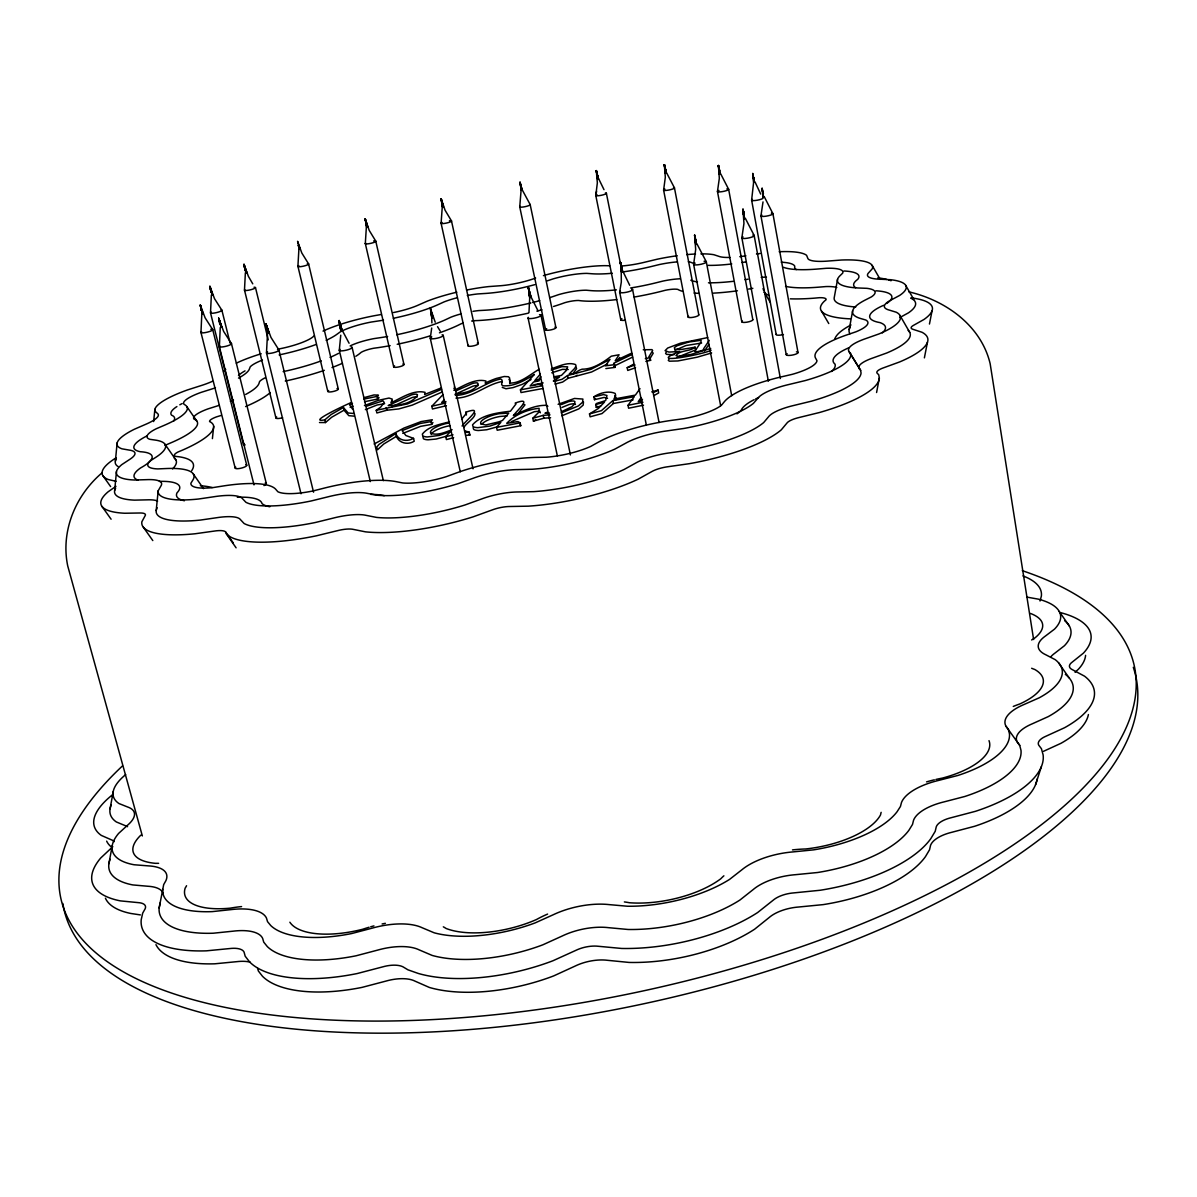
<?xml version="1.0" encoding="UTF-8"?>
<svg xmlns="http://www.w3.org/2000/svg" width="1197" height="1197" viewBox="0 0 1197 1197"><rect width="100%" height="100%" fill="white"/><g stroke="black" fill="none" stroke-linecap="round" stroke-linejoin="round"><path stroke-width="1.5" d="M719.023 169.735L719.322 174.014L718.424 165.5L719.547 170.498L718.424 165.5L719.322 178.323L717.467 191.505L741.811 321.828M743.696 214.068L744.115 218.812L742.993 209.4L744.265 218.812L742.993 209.4L744.235 218.587L742.993 209.4L744.265 214.966L742.993 209.4L743.95 223.45L741.871 237.784M753.631 182.124L751.626 200.123L776.195 334.487M454.441 388.008L454.456 386.676M473.144 427.688L473.653 429.379A16.893 4.294 -12.4 0 0 478.501 430.516L486.73 429.753L497.787 426.716M340.756 335.205L339.29 350.272L370.307 481.583M763.013 201.904L760.948 215.849L786.22 354.566M115.391 461.054L117.126 442.92M114.658 490.501L116.468 471.573M422.99 436.92L423.364 438.626A16.848 4.279 -12.7 0 0 428.047 439.808L436.172 439.045L447.259 436.007M153.65 421.553L154.862 409.344M779.172 251.729A62.887 13.496 -10.9 0 1 806.613 255.35L807.721 258.103A34.414 7.362 -10.5 0 0 829.012 260.976L841.491 260.018A65.506 14.544 -10.6 0 1 872.254 268.801L868.887 272.527A36.344 8.125 -10.1 0 0 879.975 279.215L890.538 279.709A68.558 15.86 -10.4 0 1 899.59 295.464L891.436 299.819A38.484 9.097 -9.9 0 0 889.281 310.098L896.284 312.237A71.655 17.371 -10.4 0 1 878.778 334.008L866.179 338.452A40.518 10.16 -10 0 0 848.957 351.424L860.643 370.382L861.047 372.97A81.246 21.187 -10.6 0 1 811.371 401.19L794.464 405.304A34.683 9.441 -10.4 0 0 768.414 416.945L763.701 422.541A83.371 22.534 -11.1 0 1 687.736 450.311L670.021 452.825A35.506 10.04 -11.3 0 0 635.383 463.239L624.191 469.433A84.359 23.207 -12 0 1 533.697 491.653L518.346 491.952A35.686 10.175 -12.5 0 0 481.029 499.179L465.199 504.91A84.074 23.012 -12.8 0 1 376.486 517.403L366.267 515.383A35.222 9.815 -13.5 0 0 332.99 518.166L315.469 522.476A82.563 22.01 -13.5 0 1 244.068 523.478L240.402 519.573A34.159 9.097 -14.3 0 0 216.507 517.747L200.348 520.082A80.034 20.484 -14 0 1 156.194 510.521L158.184 490.785L160.787 486.206A39.651 9.681 -14.5 0 0 146.303 479.668L134.648 480.012A70.309 16.698 -14.1 0 1 121.78 464.631L129.201 459.738A37.526 8.648 -14.5 0 0 129.216 450.087L122.004 448.83A67.182 15.247 -14 0 1 134.333 429.259L144.972 424.636A35.461 7.766 -14.2 0 0 157.45 413.459L154.862 410.99A64.294 14.05 -13.7 0 1 187.525 389.923L199.839 385.988A33.681 7.092 -13.7 0 0 212.542 381.259M212.408 438.626L213.694 426.297M431.698 328.023L430.262 338.302L460.276 471.768M528.969 312.701L529.717 297.634L528.431 287.804L530.735 297.275L528.431 287.804L529.987 297.469L528.431 287.804L531.064 297.26L528.431 287.804L529.747 297.574L529.523 292.592M620.839 319.943L595.792 195.5L597.348 182.857L596.315 170.602L597.662 178.742L596.315 170.602L597.976 178.682L596.315 170.602L598.276 178.607L597.288 174.567M763.342 289.958L763.417 288.806A13.661 3.052 -10.9 0 0 763.028 288.537M219.395 346.292L220.263 327.514M266.482 352.831L267.53 333.365M365.324 243.455L366.372 226.921M441.109 223.121L442.277 206.737M837.556 279.365L834.309 297.2A73.316 16.878 -10 0 0 855.75 306.986M110.079 808.768L113.206 791.711M519.767 206.662L521.084 190.293M108.897 863.725L112.204 845.8M596.6 191.251L595.837 195.246M849.197 329.489L852.668 310.741M876.578 392.526L879.331 378.043L878.733 374.796L877.027 373.06A16.234 4.234 -9.9 0 1 883.835 367.703L899.635 361.943A94.608 23.865 -10.3 0 0 921.974 332.257L913.191 329.384A15.426 3.786 -9.8 0 1 913.909 325.12L923.964 319.479A90.523 21.8 -10.3 0 0 911.141 297.873M1026.637 597.064L1038.472 599.173A82.653 29.775 -8.5 0 1 1054.482 629.158L1045.415 636.041A46.803 17.222 -7.4 0 0 1045.684 654.714L1055.2 659.652A87.172 33.217 -8.3 0 1 1039.25 697.791L1024.408 704.345A49.825 19.706 -7.4 0 0 1006.049 726.325L1019.724 745.387L1020.981 750.295A99.59 40.818 -8.7 0 1 964.767 796.499L944.104 801.87A42.972 18.539 -8.2 0 0 913.55 820.274L912.503 824.449L908.867 830.329A102.643 44.08 -9.9 0 1 817.581 872.508L795.377 874.693A44.124 20.035 -10.1 0 0 753.078 889.655L739.941 900.024A104.019 45.755 -11.6 0 1 628.096 929.485L608.6 927.675A44.379 20.394 -12.8 0 0 562.186 936.024L542.869 944.807A103.63 45.262 -13.6 0 1 432.177 955.43L419.145 949.864A43.735 19.481 -15.3 0 0 377.668 950.104L356.063 955.79A101.491 42.778 -15.1 0 1 267.32 946.588L263.729 942.129L262.652 938.418A42.194 17.671 -16.7 0 0 233.101 931.176L213.305 933.211A97.81 39.127 -16 0 1 159.141 908.014L163.69 884.583L165.859 880.753A48.553 18.598 -17.1 0 0 148.219 865.865L134.109 864.758A85.211 31.661 -16 0 1 118.638 833.396L127.57 825.212A45.411 16.234 -16.8 0 0 127.615 806.987L118.997 803.546A80.648 28.429 -15.7 0 1 125.7 774.579M929.456 324.043L932.074 310.696M924.383 357.873L927.451 342.252M159.141 908.014L160.233 902.807M509.892 383.713L510.206 380.646L509.069 379.419M1040.028 601.014L1041.36 596.136A103.316 36.344 -8.9 0 0 1022.941 575.922M615.737 399.963L616.26 398.227L614.914 395.623M1035.57 784.648L1041.375 766.664M156.194 510.521L157.106 507.723M666.28 352.157L665.607 353.399L666.549 354.357L674.046 354.791M618.221 360.282L619.612 357.469M669.063 359.19L668.3 360.372L669.377 361.195L677.906 360.955L697.028 357.23L711.631 352.965M704.524 350.945L708.908 344.407M709.252 340.367L704.001 348.192L703.372 349.494L704.33 349.943L697.103 351.783L694.664 351.529L700.888 342.297L701.113 340.307L688.799 341.998L677.113 345.753L674.39 347.564L674.764 349.285L681.033 349.524L695.113 347.19L695.637 349.943L676.993 357.409M640.664 401.878L642.505 399.259M641.008 397.673L638.24 401.594L641.622 400.905M640.006 388.651L635.353 395.115L613.941 399.065L615.677 395.369L615.168 393.424C608.645 390.461 599.517 392.975 593.877 396.85L594.46 399.693L604.171 397.434L607.552 398.332M643.537 405.17L628.605 408.222L628.021 405.319L634.275 396.656L612.819 400.606L601.418 410.661L589.493 413.908L590.106 416.81L602.016 413.563L613.403 403.479L633.063 399.858M518.54 413.04L524.974 404.825L523.358 404.212M537.603 380.691L540.939 376.786M540.356 374.077L534.79 380.571L539.817 379.434M550.605 417.738L543.842 418.217L533.428 421.135L532.815 418.262L539.039 411.963L539.099 408.312C527.473 409.389 514.68 414.731 506.78 423.349L517.867 421.568L520.156 422.825L520.785 425.713L497.204 430.247L496.575 427.374L500.84 422.391L489.782 426.102L477.872 427.658A16.893 4.279 -12.4 0 1 473.024 426.521L472.516 424.845C481.628 414.566 497.428 412.845 510.431 411.199L515.907 404.062L515.159 403.105C533.069 396.446 518.481 408.985 513.378 415.554C523.837 410.93 534.745 404.87 546.49 405.364L547.867 406.292M543.019 388.486L521.009 392.556L520.426 389.818L534.326 374.466C525.004 380.242 514.261 386.721 502.86 385.778L501.648 384.686L502.127 380.227L500.825 378.97C484.965 382.187 472.276 395.025 455.399 395.429M593.877 396.85L603.587 394.591L606.969 395.489L605.637 400.591L596.69 403.419L595.717 404.526L596.301 407.399L597.288 406.292M463.912 427.509C465.962 423.08 475.613 417.888 474.985 413.339M462.072 426.012C466.351 419.997 485.279 405.17 465.828 412.232L466.441 415.015M461.623 419.249L466.486 413.204L465.828 412.232M453.663 437.698L446.406 439.583L445.763 436.725L450.326 431.698L439.194 435.409L427.389 436.95A16.863 4.264 -12.7 0 1 422.721 435.798L422.346 434.092C428.721 426.117 440.107 424.351 449.503 421.838M594.46 399.693L595.463 398.586M573.019 373.464L576.595 368.646L576.131 367.27M444.102 399.918L441.693 402.461L445.942 401.534M446.436 405.708L432.446 408.985L431.833 406.247L442.995 394.591M319.494 422.526L325.449 422.556L331.719 417.214L344.018 410.182L343.389 407.519L331.075 414.551L324.806 419.863C305.19 423.454 349.464 403.15 351.424 402.461M402.791 433.404L420.686 426.327L431.698 424.396L432.925 422.526M396.402 436.366L383.743 444.012L377.444 449.848L376.771 447.005L379.12 444.326L395.743 433.553C396.776 442.516 407.085 445.778 414.222 441.214L413.563 438.371L405.858 435.513L402.147 430.606L420.057 423.529L431.055 421.598L432.297 419.743L421.045 421.598L403.958 428.062L374.122 443.997M607.537 363.933L591.557 372.013L568.141 378.267L562.605 382.067L555.049 384.042M605.847 368.586L615.093 367.389L614.54 364.651L605.278 365.848L610.051 359.384L591.004 369.289L567.573 375.529L562.021 379.314L554.465 381.289M1075.086 672.31L1078.392 669.228A101.117 37.93 -8.3 0 0 1085.589 655.328M364.516 401.728L377.668 399.035L379.045 397.778L378.192 397.15M363.903 399.095L377.055 396.387L378.432 395.145L373.988 394.935L364.097 397.628M101.76 473.084C75.351 495.618 60.568 531.468 67.72 565.912L142.338 835.94M695.113 347.19C689.726 351.873 680.629 349.674 675.916 355.509L678.594 356.347L691.013 354.417L710.704 348.462M674.928 350.287L685.956 345.544L701.637 343.03M314.153 335.893L312.267 337.434A32.364 6.628 -13.2 0 1 283.659 347.983L278.063 349.18M654.041 395.534L658.664 392.93L658.096 390.042L653.472 392.661M635.532 367.718L627.752 370.457L627.198 367.703L633.467 364.262M533.428 421.135L535.717 419.593M531.064 379.569L522.221 384.372L513.019 387.619L506.002 388.771L502.246 387.394M549.992 414.865L543.229 415.344L532.815 418.262M442.127 392.018L412.262 405.125L398.796 408.925L386.796 410.242L376.875 412.98L376.247 410.287L380.631 407.175L384.237 402.536L383.01 400.83L366.327 406.277M115.959 486.311L108.134 491.787A92.842 22.938 -14.1 0 0 124.712 513.244L139.316 513.004A15.89 4.04 -14.6 0 1 145.076 515.832L141.859 521.772A96.703 25.032 -14 0 0 195.051 533.772L214.039 531.109A16.623 4.474 -14.3 0 1 225.679 532.052L233.131 542.765M553.732 380.96L559.538 377.025L554.45 377.968M441.513 389.339L407.309 403.958L376.247 410.287M614.181 366.043L632.615 357.11M589.493 413.908L598.335 408.506L604.455 402.147L595.717 404.526M453.887 390.357C463.658 386.003 474.805 378.177 485.892 381.005L485.758 382.875A41.252 9.95 -12.2 0 1 496.306 378.447L504.251 376.501L508.486 376.741L509.623 377.953L509.713 383.1C520.067 383.354 529.194 375.304 537.662 370.157L539.054 369.26M511.194 421.718L534.371 411.663L539.712 411.14L540.356 412.785M546.73 412.307L544.949 413.234L549.498 413.055M454.965 394.382L472.98 386.182A4.264 1.017 -12.4 0 1 478.082 385.629M455.967 390.865L472.396 383.504A4.264 1.017 -12.4 0 1 477.498 382.935L478.276 384.222C473.817 391.344 464.241 393.02 456.461 393.873M392.212 406.576L412.277 397.479A4.279 1.017 -12.7 0 1 417.334 396.925M165.081 445.329L171.126 442.725A71.521 16.13 -14.2 0 0 195.455 419.773L193.974 419.01M558.101 404.317L574.5 398.451L582.894 399.065L582.58 402.252L578.271 405.992L561.318 412.875M899.74 317.594L908.448 312.836A74.917 17.835 -10.3 0 0 914.987 301.524L905.71 285.35M350.182 407.444L353.1 406.112M352.472 403.464L349.554 404.795L352.621 409.209M365.369 409.643L377.025 405.02L384.641 403.688M561.423 404.556L568.485 401.683A4.564 1.152 -11.9 0 1 574.006 401.1L574.904 401.608L574.59 403.898L571.957 406.726L561.842 411.484M562.021 407.399L569.084 404.526A4.549 1.152 -11.9 0 1 574.605 403.943L575.488 404.451M364.427 405.588L378.327 400.352L389.01 398.047L392.272 399.14L390.985 402.776C401.369 398.092 413.279 389.474 425.085 392.347L424.621 394.486L440.78 388.112M632.076 354.402L613.612 363.319L614.54 364.651M551.428 368.721C558.969 366.372 567.573 361.674 575.562 364.561L576.026 365.938L574.71 368.362L569.263 373.958C577.104 374.137 575.263 371.205 582.146 369.185C592.889 369.275 603.079 362.541 611.278 356.197L619.073 354.761L615.198 360.761L631.597 353.145M551.218 370.082L561.947 366.656L567.662 366.836L566.256 370.546L561.453 375.409L554.241 376.756M551.787 372.791L562.515 369.349L568.231 369.529M452.107 429.708C445.434 431.982 437.668 436.067 430.696 433.164A24.733 6.239 -12.6 0 1 432.566 429.259A21.157 5.342 -12.6 0 1 439.733 425.519A14.873 3.741 -12.6 0 1 449.354 422.87M1043.515 751.312L1060.946 743.322A106.638 42.269 -8.2 0 0 1088.402 714.534M627.198 367.703L634.979 364.95M546.67 281.041L553.373 278.811A32.409 6.703 -11.8 0 1 586.844 273.38L591.752 273.739A58.818 11.925 -11.5 0 0 612.355 273.26M535.643 278.063L532.68 279.096A31.436 6.314 -12.1 0 1 499.059 285.829L488.63 286.592A59.611 12.314 -12.3 0 0 466.576 290.063M413.563 438.371C407.219 441.902 398.736 441.005 395.743 433.553M711.093 350.197C705.602 353.953 643.238 365.998 679.627 351.484L668.884 352.083L665.068 350.676L667.672 348.043L680.614 343.135L707.651 337.599M596.301 407.399L600.714 406.007M221.25 415.419L216.537 416.855A13.96 3.172 -13.7 0 0 209.61 421.568L211.046 422.376A86.438 19.721 -14.3 0 1 182.094 450.296L177.934 452.032A14.588 3.441 -14 0 0 175.54 456.386L178.592 456.715A91.481 21.95 -14.6 0 1 191.685 470.675M651.752 391.883L658.096 390.042M561.917 415.748L578.869 408.865L583.178 405.095L583.493 401.908M520.426 389.818L542.436 385.733L542.181 384.776L538.68 384.297L530.136 385.988L533.563 382.008L539.189 380.811M534.146 384.731L543.154 382.905M445.763 436.725L453.02 434.825M496.575 427.374L520.156 422.825M431.833 406.247L445.823 402.985M645.318 358.666L650.076 357.574L650.614 360.312L645.871 361.419M279.155 354.911L283.988 353.863A59.745 12.239 -13.2 0 0 315.948 344.527M283.165 371.609L287.819 370.606A65.296 13.765 -13.2 0 0 321.26 360.866M285.305 381.035L289.569 380.122A78.897 16.833 -13.3 0 0 324.312 370.337M576.356 375.484L577.373 375.274M628.021 405.319L642.954 402.267M553.328 381.02L556.725 380.392M748.454 289.105L752.838 288.312M381.334 314.482L374.466 315.694A60.329 12.569 -12.8 0 0 323.025 331.09M756.474 254.018L760.08 253.48M455.997 398.137C472.875 397.748 485.563 384.895 501.408 381.648L502.321 382.052M643.253 349.778L652.036 349.629L652.634 350.541L648.804 356.901L650.076 357.574M353.519 413.459L348.177 412.995L343.389 407.519M354.147 416.152L348.821 415.673L344.018 410.182M465.648 432.461L469.254 432.192L469.897 435.065L466.291 435.319M465.064 430.95L469.254 432.192M507.393 415.793L499.807 416.496A14.903 3.786 -12.3 0 0 490.201 419.145A21.187 5.387 -12.3 0 0 483.184 422.87A24.778 6.299 -12.3 0 0 481.957 424.097M609.632 265.749L604.709 265.659A59.82 12.389 -11.8 0 0 543.423 275.624M116.079 481.284L108.538 479.608A88.713 20.962 -14 0 1 116.259 457.748M140.393 914.912L130.967 913.491A104.244 40.309 -16.2 0 1 105.426 898.214M650.614 360.312L649.358 359.639L653.173 353.265L652.574 352.352M615.093 367.389L613.926 366.656M908.867 291.859C945.48 300.297 981.106 325.539 990.158 363.708L1033.624 639.527M480.955 423.903L485.728 424.965L499.059 421.808L502.501 420.431L508.755 413.145L499.194 413.668A14.903 3.771 -12.3 0 0 489.588 416.317A21.202 5.357 -12.3 0 0 482.571 420.027A24.778 6.269 -12.3 0 0 480.955 423.903M485.024 382.935L486.476 383.698M693.153 263.22L690.31 262.113A33.007 6.928 -11.4 0 0 688.29 261.829M453.977 388.591L455.055 389.354M225.679 532.052L226.502 534.071L229.989 536.69A99.77 26.903 -13.6 0 0 316.487 535.792L337.15 530.75A17.147 4.833 -13.6 0 1 353.429 529.418L365.474 531.842A101.595 28.144 -12.8 0 0 473.234 516.805L491.907 510.042A17.371 5.012 -12.5 0 1 510.191 506.496L528.311 506.166A101.925 28.384 -12 0 0 638.255 479.129L651.437 471.783A17.282 4.938 -11.3 0 1 668.375 466.665L689.277 463.688A100.743 27.561 -11.1 0 0 781.342 429.783L786.878 423.14A16.893 4.653 -10.4 0 1 799.581 417.394L819.466 412.516A98.184 25.915 -10.6 0 0 879.331 378.043M391.853 400.935L392.885 401.803M519.842 424.83L520.785 425.713M469.044 434.182L469.897 435.065M848.957 351.424L860.643 370.382M1006.049 726.325L1008.368 729.437L1009.445 733.791A91.152 36.748 -8.8 0 1 957.839 775.476L938.643 780.414A52.219 22.159 -8.3 0 0 901.491 802.499L900.443 806.494L897.107 811.701A93.95 39.681 -9.9 0 1 813.631 849.855L793.042 851.905A53.626 23.955 -10.2 0 0 741.736 869.905L729.542 879.421A95.221 41.192 -11.7 0 1 627.437 906.234L609.363 904.633A53.94 24.389 -12.8 0 0 553.149 914.792L535.209 922.872A94.862 40.743 -13.6 0 1 434.197 932.807L422.137 927.735A53.147 23.297 -15.2 0 0 371.878 928.229L351.843 933.51A92.887 38.513 -15.1 0 1 270.791 925.595L267.544 921.66L266.482 918.129A51.276 21.127 -16.6 0 0 230.647 909.66L212.258 911.62A89.506 35.222 -15.9 0 1 162.717 889.206M1019.724 745.387L1017.315 742.14A41.012 16.489 -7.3 0 1 1032.323 723.781L1048.228 716.629A95.266 36.898 -8.3 0 0 1065.33 674.315M308.542 263.819L301.809 252.986L297.589 241.3L299.624 249.425L298.577 245.355M101.969 506.436L111.097 519.214M143.401 527.308L152.812 540.58M103.151 476.077L110.618 486.581M1058.597 662.809L1069.086 677.831M226.502 534.071L236.093 547.822M193.301 473.952L203.49 488.63M165.096 444.386L175.794 459.768M1059.24 611.487L1069.415 626.151M186.852 406.606L196.936 421.269M772.798 213.455L764.449 197.056M252.762 283.839L248.407 276.372L244.008 264.432L245.026 269.49L244.008 264.432L244.966 269.475L244.861 268.607M349.09 343.24L342.043 329.953L339.05 320.601L340.921 330.058L339.05 320.601L341.669 329.893L339.05 320.601L340.756 330.118L339.05 320.601L340.621 326.347M437.548 326.676L440.212 331.06M538.007 310.786L531.229 297.305M770.255 302.332L764.12 291.978A83.895 18.688 -10.4 0 0 768.863 295.36M821.486 311.1L828.773 323.549M872.164 265.435L880.199 279.38M900.009 315.514L909.735 332.377M603.991 189.65L598.53 178.458M629.712 285.29L623.098 271.749M760.693 194.064L754.993 181.869M221.086 327.155L218.722 318.312L221.415 327.11L218.722 318.312L219.844 323.863L218.722 318.312L223.644 331.419L231.455 343.584L266.333 483.573M201.231 309.544L202.652 313.689L200.318 305.13L202.652 313.689L200.318 305.13L201.44 310.487L200.318 305.13L205.121 317.833L212.722 329.654L246.747 465.274M212.677 294.761L209.924 286.427L212.363 294.686L209.924 286.427L210.956 291.619L209.924 286.427L211.061 291.604L209.924 286.427L214.547 298.741L221.894 310.247L229.974 342.656M266.931 328.606L267.081 329.639L265.988 323.938L268.502 333.02L265.988 323.938L267.111 329.564L265.988 323.938L270.971 337.419L278.901 349.898L313.554 492.206M367.599 226.667L365.175 218.886L367.599 226.637L365.175 218.886L366.626 226.966L365.175 218.886L369.23 230.408L375.768 241.121L403.958 364.382M435.229 322.188L430.322 308.123L432.222 317.669L431.429 312.911L432.97 317.549L431.533 312.896L431.788 317.848L430.322 308.123M441.858 202.727L441.947 203.55L441.154 198.747L443.264 206.617L441.154 198.747L442.396 206.782L441.154 198.747L445.075 210.223L451.478 220.906L478.336 343.464M522.311 190.024L530.166 204.552L555.917 327.514M697.163 244.293L706.305 261.784L731.696 395.683M666.564 172.757L674.45 187.854L698.809 314.856M720.639 173.745L728.644 189.291L752.823 319.704M745.402 218.453L754.155 235.45L780.384 378.521M203.191 313.689L201.575 309.439M267.32 328.532L268.981 333.035L265.988 323.938L267.948 333.155L265.988 323.938L268.128 333.095L267.185 328.532L268.951 333.11M221.669 327.185L218.722 318.312L221.64 327.125L219.814 322.876M246.672 272.512L244.008 264.432L245.998 272.781L244.008 264.432L246.492 272.467L245.19 268.517L246.492 272.467L245.101 268.562L245.31 269.34M298.711 245.28L300.118 249.171M340.367 325.315L342.043 329.953M442.157 202.637L443.459 206.542M521.024 186.178L521.293 186.986L520.037 182.273L521.308 190.323L520.037 182.273L521.608 190.293L520.037 182.273L521.922 190.218L520.934 186.238M621.557 267.036L622.709 271.689L620.405 262.278L621.961 271.824L620.405 262.278L621.871 268.053L620.405 262.278L621.602 272.078A58.818 11.925 -11.5 0 0 651.767 266.407L659.547 264.507A33.007 6.928 -11.4 0 1 677.248 261.889M720.624 405.574L693.632 264.402L695.681 249.485L694.604 235.001L695.846 244.457L694.604 235.001L696.011 240.657M665.337 173.056L665.188 168.792L666.295 172.922L664.365 164.737L666.145 172.966L664.365 164.737L665.517 173.071L664.365 164.737L665.532 169.6L664.365 164.737L665.323 177.246L663.617 190.114L688.125 317.055M719.352 169.675L720.175 173.954L718.424 165.5L719.322 174.014M340.172 325.404L340.487 326.392L339.05 320.601L340.322 326.437L339.963 325.404M763.028 192.747L763.536 197.355L762.13 188.258L763.372 197.37L762.13 188.258L763.117 197.37L762.743 192.762M366.058 222.881L366.925 226.921L366.147 222.851M753.571 177.635L753.691 178.518L752.733 173.356L754.14 182.153M743.876 214.039L744.145 214.996L742.993 209.4L744.579 218.482L743.771 214.068M257.609 968.313L258.343 970.962L262.427 976.198A113.58 48.987 -15.2 0 0 362.078 987.375L385.883 981.106A30.494 13.9 -15.3 0 1 414.94 981.106L429.319 987.435A115.974 51.815 -13.6 0 0 553.702 975.899L575.009 966.129A30.942 14.544 -12.8 0 1 607.522 960.308L629.053 962.433A116.408 52.384 -11.6 0 0 754.664 929.171L769.087 917.59A30.763 14.289 -10.1 0 1 798.683 907.012L823.177 904.618A114.867 50.469 -9.8 0 0 925.461 856.633L929.53 849.795L930.563 845.351A29.97 13.227 -8.1 0 1 951.854 832.274L974.597 826.289A111.471 46.743 -8.6 0 0 1037.141 779.023M235.196 468.117L200.961 332.482L201.814 314.018M219.35 346.636L254.003 484.875M243.455 444.296L210.507 312.851L211.36 295.031M695.472 239.774L696.549 244.278L695.637 239.669M266.557 353.175L301.016 493.763M275.923 417.903L244.487 290.063L245.37 272.796M255.5 287.654L268.263 339.888M324.806 419.863L325.449 422.556M327.783 391.344L297.918 266.303L298.876 249.47M308.631 264.073L338.332 389.175M352.113 347.459L383.354 480.625M377.055 396.387L377.668 399.035M386.167 407.549L386.796 410.242M365.354 243.694L393.723 367M431.055 421.598L431.698 424.396M443.219 335.325L473.01 468.79M441.109 223.375L468.132 345.948M431.264 313.015L431.489 314.048M597.019 174.597L597.198 175.405M528.101 318.163L557.338 455.803M543.229 415.344L543.842 418.217M519.752 206.916L545.652 329.878M540.939 315.035L570.43 454.92M567.573 375.529L568.141 378.267M612.819 400.606L613.403 403.479M665.263 168.777L665.427 169.6M606.37 193.196L622.111 271.914M646.32 424.95L619.657 292.128L621.318 282.013L621.198 267.111L621.602 272.078M632.6 289.614L659.083 422.526M741.916 238.113L768.354 381.155A6.194 1.601 -10.6 0 1 769.417 379.763M772.933 213.754L798.025 352.621M850.424 352.95L850.753 355.225A74.379 18.853 -10.6 0 1 805.162 380.586L789.451 384.372A42.149 11.162 -10.5 0 0 757.791 398.302L753.392 403.389A76.324 20.065 -11.2 0 1 683.891 428.466L667.462 430.83A43.152 11.865 -11.3 0 0 625.433 443.354L615.034 449.01A77.221 20.663 -12 0 1 532.366 469.239L518.136 469.583A43.376 12.03 -12.5 0 0 472.89 478.366L458.197 483.633A76.967 20.484 -12.8 0 1 377.19 495.229L367.748 493.448A42.808 11.611 -13.5 0 0 327.394 496.979L311.13 500.974A75.576 19.586 -13.5 0 1 245.924 502.291L242.557 498.76A41.506 10.743 -14.2 0 0 213.56 496.8L198.552 499.014A73.256 18.224 -13.9 0 1 158.184 490.785M529.254 292.696L529.717 297.634M596.974 174.642L597.288 178.727M695.382 239.789L695.711 244.637M621.168 267.14L621.572 272.048M743.666 214.039L744.01 218.692M431.713 317.953L431.893 322.966M547.598 914.074A76.683 34.922 -12.8 0 0 536.421 919.55A73.032 31.586 -13.6 0 1 446.077 928.468A75.561 33.351 -15.2 0 0 443.324 926.822M624.37 901.925A76.683 34.922 -12.8 0 1 629.502 902.747A73.316 31.93 -11.7 0 0 720.744 878.807A76.249 34.294 -10.2 0 1 723.886 875.815M792.504 849.9A76.249 34.294 -10.2 0 1 805.716 848.972A72.344 30.748 -9.9 0 0 880.573 814.828A74.259 31.735 -8.2 0 1 881.157 812.344M989.006 740.644A70.189 28.474 -8.7 0 1 942.308 778.125A74.259 31.735 -8.2 0 0 935.904 779.456M926.568 781.88A74.259 31.735 -8.2 0 1 934.318 779.831M1031.649 668.27A66.553 24.673 -7.4 0 0 1034.717 669.452A67.137 25.75 -8.3 0 1 1019.784 703.971A70.847 28.219 -7.4 0 0 1013.275 706.439M1031.634 639.976A66.553 24.673 -7.4 0 1 1034.597 638.151A63.65 23.087 -8.5 0 0 1030.408 613.433M250.173 962.149A29.431 12.598 -16.9 0 0 236.587 961.685L214.787 963.809A109.481 44.813 -16.1 0 1 155.954 944.642M241.585 906.578A72.912 30.254 -16.7 0 0 230.168 908.164A68.932 27.292 -15.9 0 1 185.161 888.114A69.022 26.618 -17.1 0 0 186.552 885.72M369.095 927.241A75.561 33.351 -15.2 0 0 362.721 929.246A71.521 29.85 -15.1 0 1 289.869 922.229M370.711 926.777A75.561 33.351 -15.2 0 1 373.943 925.894M382.097 923.979A75.561 33.351 -15.2 0 1 385.359 923.321M112.817 846.653A18.209 6.658 -16.9 0 1 111.815 847.596L100.683 858.04A112.533 42.823 -16.2 0 0 120.433 900.892L138.134 902.613A19.451 7.631 -17.2 0 1 145.121 908.822L142.682 913.146L141.216 919.685A118.204 47.611 -16 0 0 206.408 950.837L229.704 948.563A20.544 8.663 -16.8 0 1 244.098 952.199L245.19 956.223L249.575 961.879A122.648 52.069 -15.2 0 0 357.155 973.55L382.681 966.877A21.292 9.546 -15.3 0 1 402.985 966.832L407.982 969.839L418.322 973.46A125.236 55.077 -13.6 0 0 552.954 960.757L575.802 950.388A21.606 9.995 -12.8 0 1 598.56 946.303L621.602 948.458A125.715 55.675 -11.6 0 0 757.656 912.518L773.127 900.249A21.486 9.815 -10.1 0 1 793.85 892.887L820.08 890.269A124.039 53.641 -9.8 0 0 930.787 838.678L935.216 831.302L936.263 826.798A20.918 9.082 -8.1 0 1 951.151 817.716L975.48 811.312A120.358 49.676 -8.7 0 0 1043.111 754.873L1041.435 748.724L1038.772 745.237A19.975 8.08 -7.3 0 1 1045.983 736.215L1064.582 727.716A115.121 44.917 -8.2 0 0 1084.527 676.17L1072.527 669.751A18.763 7.062 -7.3 0 1 1072.228 662.106L1083.345 653.203A109.151 40.279 -8.4 0 0 1061.036 612.759M114.239 841.656A18.209 6.658 -16.9 0 0 111.964 840.085L101.326 835.416A106.518 38.454 -15.8 0 1 112.757 794.584M127.585 826.678A37.376 13.586 -16.9 0 0 125.595 825.795L116.363 821.965A88.144 31.586 -15.8 0 1 111.291 804.773M111.321 846.952A98.678 36.194 -15.9 0 1 106.653 841.117M158.617 863.336A69.022 26.618 -17.1 0 0 155.475 863.336A65.626 24.538 -16.1 0 1 140.887 835.102M162.972 893.157A39.965 15.561 -17.2 0 0 147.964 886.259L132.807 884.927A93.112 35.177 -16.1 0 1 110.124 859.296M1064.627 620.674A90.314 33.097 -8.4 0 1 1064.387 645.752L1054.737 653.263A38.528 14.409 -7.3 0 0 1050.981 656.629M790.289 298.831A83.895 18.688 -10.4 0 0 814.693 298.128L819.481 297.694A14.229 3.292 -10.5 0 1 826.005 299.804L824.299 301.255A88.608 20.648 -10 0 0 849.99 318.836M783.556 267.32A63.531 13.601 -10.5 0 0 818.269 268.966L826.259 268.293A35.491 7.87 -10.6 0 1 842.658 273.155L840.219 275.519A67.092 15.022 -10.1 0 0 860.03 288.058L866.823 288.327A37.137 8.588 -10.4 0 1 871.341 296.931L865.97 299.654A71.027 16.788 -9.9 0 0 861.256 318.701L865.805 320.018A38.813 9.396 -10.4 0 1 855.975 331.793L847.94 334.532A74.798 18.748 -10 0 0 815.696 358.352L816.982 360.716A40.279 10.219 -10.6 0 1 792.19 374.347L782.344 376.636A77.835 20.618 -10.5 0 0 724.065 402.072L721.462 405.244A41.341 10.863 -11.2 0 1 684.086 418.651L673.911 420.042A79.66 21.905 -11.3 0 0 597.108 442.86L590.764 446.391A41.82 11.192 -12 0 1 546.49 457.209L537.737 457.359A80.079 22.219 -12.5 0 0 455.189 473.413L446.167 476.72A41.686 11.087 -12.8 0 1 402.731 482.975L396.97 481.807A79.017 21.441 -13.5 0 0 323.115 488.391L313.045 490.935A40.937 10.608 -13.5 0 1 277.869 491.743L275.909 489.498A76.623 19.84 -14.2 0 0 222.343 486.117L212.931 487.598A39.681 9.86 -13.9 0 1 190.877 483.289L192.657 480.386A73.197 17.88 -14.5 0 0 165.351 468.581L157.884 468.91A38.08 9.037 -14.1 0 1 150.538 460.71L155.356 457.598A69.291 15.965 -14.5 0 0 154.667 440.002L149.864 439.314A36.389 8.259 -13.9 0 1 156.179 428.78L163.031 425.848A65.461 14.349 -14.2 0 0 185.52 405.274L183.575 403.823A34.818 7.601 -13.7 0 1 201.066 392.392L208.951 389.908A62.169 13.092 -13.7 0 0 215.475 387.798M785.546 286.382A69.426 15.292 -10.4 0 0 818.928 287.145L825.975 286.562A29.207 6.673 -10.5 0 1 836.793 287.475M781.237 262.218A48.434 10.519 -10.9 0 1 794.778 266.213A48.927 10.593 -10.4 0 0 796.334 269.594M736.948 413.848A58.773 15.621 -11.2 0 0 741.212 410.242A59.925 16.055 -10.4 0 1 754.14 399.678M761.202 277.36A28.04 6.194 -10.9 0 1 766.454 277.165M737.442 290.796A80.154 17.282 -10.9 0 1 713.397 293.13M698.779 293.325A80.154 17.282 -10.9 0 1 694.036 293.085M682.709 291.35A80.154 17.282 -10.9 0 1 679.193 290.138L677.771 289.375A13.242 2.888 -11.3 0 0 665.397 290.258L660.879 291.425A77.685 16.399 -11.5 0 1 634.171 297.051M748.065 279.185A66.329 14.14 -10.9 0 1 745.028 279.694M733.088 281.34A66.329 14.14 -10.9 0 1 708.474 282.791M697.477 281.968A66.329 14.14 -10.9 0 1 690.819 280.218M745.477 261.963A60.688 12.569 -11 0 1 742.005 262.532M731.786 263.953A60.688 12.569 -11 0 1 708.055 265.36M745.896 255.799A32.873 6.808 -11 0 1 739.791 256.667M729.841 257.445A32.873 6.808 -11 0 1 718.843 256.338L713.876 254.722A60.927 12.778 -11.4 0 0 700.888 253.854M831.406 371.489A57.276 14.693 -10.6 0 0 835.012 364.112A57.606 14.618 -9.9 0 1 848.613 347.863M755.561 398.975A59.925 16.055 -10.4 0 1 758.614 397.569M882.279 332.901A55.182 13.526 -10.3 0 0 879.93 322.591A54.703 13.077 -9.9 0 1 883.7 305.265M908.149 330.417A78.284 19.526 -10.3 0 1 886.708 353.01L873.197 357.873A33.336 8.603 -9.9 0 0 859.102 368.751M237.32 497.279A58.997 15.456 -14.2 0 1 261.993 503.563A58.204 15.262 -13.5 0 0 269.819 506.765M184.428 500.75A56.409 14.199 -13.9 0 1 177.036 492.79A56.364 13.93 -14.5 0 0 159.425 481.389M370.816 494.406A60.852 16.698 -13.5 0 1 384.297 495.663M677.248 255.739A60.927 12.778 -11.4 0 0 657.377 259.18L645.078 262.128A31.855 6.464 -11.5 0 1 620.764 266.048M686.719 254.632A60.927 12.778 -11.4 0 1 695.517 254.003M680.21 278.781A27.172 5.865 -11.3 0 0 663.018 281.056L656.21 282.746A64.279 13.421 -11.5 0 1 630.55 287.983M147.022 435.888A51.74 11.88 -14 0 0 140.393 451.733A53.356 12.449 -14.5 0 1 140.648 467.892A54.149 13.002 -14.1 0 0 138.283 480.251M117.979 466.471A73.421 17.147 -14 0 1 116.393 458.825M157.63 501.064A32.633 8.199 -14.6 0 0 147.022 499.852L134.513 500.137A76.832 18.763 -14.1 0 1 115.66 488.077M200.318 485.758A96.643 24.568 -14.6 0 1 212.213 487.523M174.238 458.077A75.71 17.955 -14.5 0 1 172.563 468.895M843.93 270.986A50.454 11.327 -10.6 0 1 857.665 279.41A51.68 11.701 -10.1 0 0 855.646 287.684M875.92 290.796A52.803 12.359 -10.4 0 1 886.648 303.484M910.902 298.233A74.917 17.835 -10.3 0 1 913.401 299.759M834.743 339.215A93.785 23.072 -9.8 0 1 851.007 324.956M850.005 333.709A77.61 18.868 -9.8 0 1 850.274 327.17M877.76 277.869A86.513 19.99 -10.5 0 1 886.842 279.425M888.354 279.829A86.513 19.99 -10.5 0 1 891.077 280.741M393.469 312.552A31.601 6.374 -12.6 0 0 418.86 304.846L427.284 301.135A59.611 12.314 -12.3 0 1 456.835 292.188M439.449 332.811A77.042 16.189 -12.7 0 0 458.032 325.3L460.845 323.893A12.943 2.783 -12.3 0 1 463.239 323.04M430.037 335.893A77.042 16.189 -12.7 0 1 397.209 344.272M390.147 345.649A77.042 16.189 -12.7 0 1 378.057 347.654L373.688 348.252A13.107 2.843 -12.8 0 0 361.225 352.292L359.639 353.624A78.897 16.833 -13.3 0 1 355.823 356.287M393.394 318.282A58.324 11.761 -12.6 0 0 438.925 304.247L444.072 301.898A32.289 6.673 -12.3 0 1 456.7 297.873M383.504 320.153A58.324 11.761 -12.6 0 1 378.671 320.916L371.1 322.068A32.678 6.808 -12.8 0 0 340.128 331.973L336.985 334.247A59.745 12.239 -13.2 0 1 326.168 340.322M396.686 334.756A63.755 13.242 -12.7 0 0 446.481 319.27L450.94 317.175A26.588 5.656 -12.3 0 1 461.339 313.823M387.619 336.492A63.755 13.242 -12.7 0 1 380.556 337.629L373.913 338.616A26.903 5.761 -12.8 0 0 350.137 345.918M467.324 295.494A32.289 6.673 -12.3 0 1 477.603 293.953L484.082 293.534A58.025 11.671 -12.1 0 0 534.715 284.677M473.01 311.34A26.588 5.656 -12.3 0 1 478.591 310.592L484.246 310.277A63.411 13.122 -12.1 0 0 530.914 302.931M471.648 321.035A12.943 2.783 -12.3 0 1 474.371 320.676L478.037 320.542A76.638 16.04 -12.1 0 0 528.131 313.21M549.647 297.664A63.411 13.122 -12.1 0 0 552.775 296.632L558.61 294.642A26.678 5.686 -11.8 0 1 586.231 290.213L590.48 290.587A64.279 13.421 -11.5 0 0 616.395 289.869M539.697 300.642A63.411 13.122 -12.1 0 1 532.695 302.497M553.508 306.492A76.638 16.04 -12.1 0 0 561.198 303.978L564.999 302.632A12.987 2.798 -11.8 0 1 578.51 300.477L581.173 300.806A77.685 16.399 -11.5 0 0 616.709 299.579M541.987 309.799A76.638 16.04 -12.1 0 1 536.855 311.13M342.402 363.29A78.897 16.833 -13.3 0 1 332.018 367.554M338.601 353.324A65.296 13.765 -13.2 0 1 330.043 357.394M193.645 418.486A28.668 6.449 -13.7 0 1 207.964 408.895L214.906 406.711A67.945 14.723 -13.8 0 0 219.246 405.319M176.902 406.561A49.511 10.953 -13.7 0 0 171.635 415.224A50.409 11.177 -14.2 0 1 173.475 421.239M179.819 404.81A49.511 10.953 -13.7 0 1 182.034 403.628M238.502 378.102A62.169 13.092 -13.7 0 0 249.455 368.841L250.218 366.851A33.546 7.122 -13.3 0 1 262.457 360.058M245.669 394.441A67.945 14.723 -13.8 0 0 259.031 383.294L259.599 381.514A27.621 6.03 -13.3 0 1 265.18 377.788M233.505 400.067A67.945 14.723 -13.8 0 1 230.393 401.324M270.073 392.721A82.099 18 -13.8 0 1 245.594 406.561M238.487 375.574A47.7 10.249 -13.3 0 1 245.041 370.861M223.57 371.369A61.93 13.152 -13.3 0 1 225.739 369.424M236.348 363.155A61.93 13.152 -13.3 0 1 261.215 353.758M752.853 235.076A6.299 1.272 -11 0 1 752.329 236.916A6.299 1.272 -11 0 1 743.965 238.517A6.299 1.272 -11 0 1 743.038 236.946M373.629 240.956A5.401 0.943 -12.6 0 1 375.11 241.914A5.401 0.943 -12.6 0 1 368.287 243.784A5.401 0.943 -12.6 0 1 365.639 243.141M402.82 364.053A5.327 1.197 -12.8 0 1 402.521 365.773A5.327 1.197 -12.8 0 1 395.504 367.344A5.327 1.197 -12.8 0 1 394.591 365.908M704.06 261.26A6.479 1.362 -11.2 0 1 704.824 263.071A6.479 1.362 -11.2 0 1 695.861 264.926A6.479 1.362 -11.2 0 1 695.113 263.116M539.503 314.646A6.658 1.451 -12 0 1 539.533 316.547A6.658 1.451 -12 0 1 531.259 318.552A6.658 1.451 -12 0 1 528.386 317.34M673.522 187.54A5.536 0.988 -11.4 0 1 672.46 189.096A5.536 0.988 -11.4 0 1 665.128 190.458A5.536 0.988 -11.4 0 1 664.933 189.126M698.509 314.587A5.461 1.242 -11.2 0 1 693.213 317.28A5.461 1.242 -11.2 0 1 688.634 316.307M442.067 334.846A6.658 1.436 -12.5 0 1 440.915 337.06A6.658 1.436 -12.5 0 1 432.132 338.826A6.658 1.436 -12.5 0 1 431.773 336.911M351.26 346.935A6.569 1.406 -13 0 1 349.823 349.075A6.569 1.406 -13 0 1 341.564 350.871A6.569 1.406 -13 0 1 340.157 349.359M307.33 263.624A5.506 0.988 -12.9 0 1 307.135 265.031A5.506 0.988 -12.9 0 1 299.893 266.722A5.506 0.988 -12.9 0 1 298.831 265.599M337.015 388.546A5.416 1.242 -13.1 0 1 336.896 390.282A5.416 1.242 -13.1 0 1 329.774 391.973A5.416 1.242 -13.1 0 1 328.651 390.536M449.429 220.712A5.357 0.928 -12.3 0 1 450.476 221.834A5.357 0.928 -12.3 0 1 443.159 223.57A5.357 0.928 -12.3 0 1 442.112 222.447M477.259 343.12A5.267 1.182 -12.4 0 1 477.109 344.691A5.267 1.182 -12.4 0 1 470.556 346.292A5.267 1.182 -12.4 0 1 468.431 345.275M726.848 188.902A5.701 1.047 -11.2 0 1 727.776 190.084A5.701 1.047 -11.2 0 1 720.893 191.804A5.701 1.047 -11.2 0 1 717.602 191.206M718.11 190.847A5.701 1.047 -11.2 0 1 718.948 190.458M752.569 319.404A5.611 1.317 -10.9 0 1 746.868 322.188A5.611 1.317 -10.9 0 1 742.409 321.05M771.377 213.171A6.105 1.197 -10.9 0 1 771.362 214.817A6.105 1.197 -10.9 0 1 763.267 216.448A6.105 1.197 -10.9 0 1 761.905 215.086M796.439 351.813A6 1.496 -10.6 0 1 796.499 353.848A6 1.496 -10.6 0 1 788.554 355.434A6 1.496 -10.6 0 1 787.132 353.654M529.822 204.373A5.357 0.943 -12 0 1 524.914 206.707A5.357 0.943 -12 0 1 520.141 206.348M554.884 327.14A5.282 1.182 -11.9 0 1 554.286 328.891A5.282 1.182 -11.9 0 1 547.298 330.282A5.282 1.182 -11.9 0 1 546.7 328.786M763.013 198.283A5.895 1.107 -11 0 1 755.202 200.512A5.895 1.107 -11 0 1 752.404 199.42M783.437 334.562A5.805 1.392 -10.6 0 1 777.915 335.19A5.805 1.392 -10.6 0 1 776.374 334.083M230.318 343.225A6.254 1.257 -13.5 0 1 229.794 345.005A6.254 1.257 -13.5 0 1 222.014 346.965A6.254 1.257 -13.5 0 1 219.844 345.858M265.165 483.064A6.15 1.571 -13.8 0 1 263.983 485.593M631.717 289.061A6.598 1.421 -11.5 0 1 630.31 291.17A6.598 1.421 -11.5 0 1 621.976 292.786A6.598 1.421 -11.5 0 1 620.525 291.245M277.509 349.569A6.434 1.332 -13.3 0 1 277.18 351.499A6.434 1.332 -13.3 0 1 268.712 353.489A6.434 1.332 -13.3 0 1 267.589 351.918M210.792 329.265A6.045 1.167 -13.5 0 1 211.525 330.716A6.045 1.167 -13.5 0 1 203.685 332.811A6.045 1.167 -13.5 0 1 201.605 331.719M245.789 464.75A5.955 1.466 -13.8 0 1 244.951 466.875A5.955 1.466 -13.8 0 1 237.53 468.7A5.955 1.466 -13.8 0 1 235.794 467.219M221.131 309.858A5.835 1.092 -13.4 0 1 219.859 311.579A5.835 1.092 -13.4 0 1 212.527 313.24A5.835 1.092 -13.4 0 1 211.285 312.103M245.146 444.91A5.746 1.377 -13.7 0 1 244.188 443.429M254.033 287.235A5.656 1.032 -13.2 0 1 254.377 288.507A5.656 1.032 -13.2 0 1 247.465 290.377A5.656 1.032 -13.2 0 1 244.742 289.734M282.597 417.723A5.566 1.302 -13.5 0 1 276.941 418.486A5.566 1.302 -13.5 0 1 276.731 417.065M605.398 192.926A5.416 0.958 -11.7 0 1 604.545 194.408A5.416 0.958 -11.7 0 1 597.363 195.799A5.416 0.958 -11.7 0 1 596.974 194.557M625.253 320.183A5.342 1.197 -11.5 0 1 621.168 320.197A5.342 1.197 -11.5 0 1 621.976 318.821M1022.298 570.67A549.184 213.769 -12.2 0 1 984.592 863.157A549.184 213.769 -12.2 0 1 280.188 1015.984A549.184 213.769 -12.2 0 1 122.498 765.885M1133.305 667.327A548.45 215.699 -12.2 0 1 651.108 1002.173A548.45 215.699 -12.2 0 1 62.843 903.466M449.997 425.683A14.873 3.756 -12.6 0 0 440.376 428.331A21.142 5.357 -12.6 0 0 433.209 432.072A24.718 6.269 -12.6 0 0 431.189 434.541M417.409 394.726L417.364 395.564C410.885 404.406 398.257 405.334 388.157 405.588L411.678 394.815A4.279 1.017 -12.7 0 1 416.721 394.247L417.409 394.726M300.103 249.245L298.666 245.325L300.103 249.245M221.52 327.29L219.919 322.846L221.52 327.29M246.597 272.467L245.161 268.502L246.567 272.587M202.877 313.883L201.425 309.529L202.877 313.883M522.266 190.084L520.994 186.208L522.266 190.084M744.295 214.891L743.995 213.964L744.295 214.891M246.313 272.692L245.011 268.592L246.313 272.692M763.387 193.615L763.132 192.687L763.387 193.615M753.93 178.503L753.646 177.635L753.93 178.503M521.144 186.971L520.89 186.193L521.144 186.971M211.196 291.484L210.926 290.632L212.198 294.956L211.031 290.676L211.196 291.484M598.395 178.562L597.213 174.597L598.276 178.607M442.232 203.46L441.992 202.667L442.097 203.49M529.927 293.639L529.643 292.622L529.792 293.699M442.965 206.707L441.962 202.727L442.965 206.707M341.295 329.953L340.172 325.315L341.295 329.953M211.061 291.514L210.852 290.662L210.926 291.589M719.277 170.528L719.113 169.69L719.277 170.528M665.816 173.026L665.038 168.867L665.816 173.026M219.784 323.833L219.65 322.861L219.784 323.833M763.432 197.131L762.848 192.717L763.432 197.131M520.8 187.076L520.71 186.253L521.129 190.323L520.71 186.268L520.8 187.076M298.487 246.208L298.382 245.37L298.487 246.208M431.893 317.789L431.324 312.926L431.788 317.848M753.646 182.079L753.347 177.71L753.646 182.153"/></g></svg>
